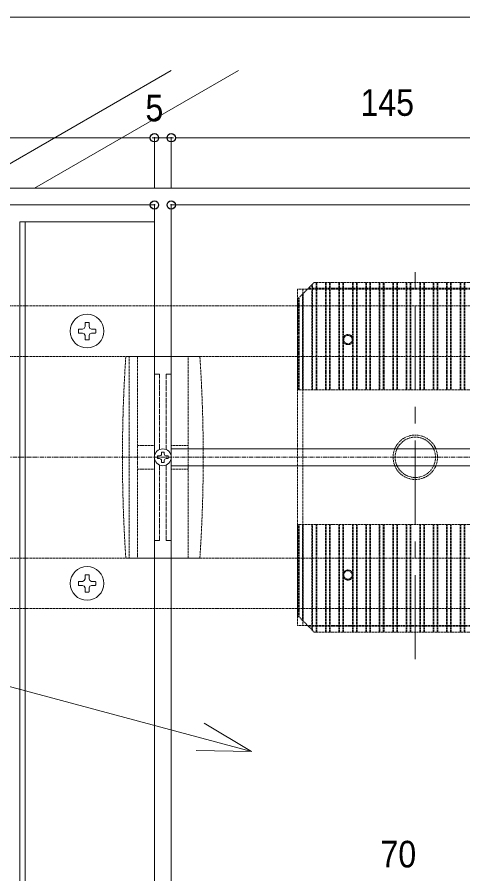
# Model space of a CAD drawing. Units: millimetres, scale not verified. Extents: x -4750 to 4750, y -3000 to 3000.
# Drawn here: x -2009 to -1876.6, y 1177.8 to 1432.5 of the extents above; entities that cross this region are included whole.
import ezdxf
from ezdxf.enums import TextEntityAlignment as Align

# ---------------------------------------------------------------- set-up
doc = ezdxf.new("R2010")
doc.units = ezdxf.units.MM
doc.header["$LTSCALE"] = 5
doc.header["$PDMODE"] = 32
doc.header["$PDSIZE"] = 2.5
for name, pattern in [('CHAIN1', [8, 5, -1, 1, -1]), ('DASHED1', [1.8, 1.2, -0.6]), ('LONG_DASHED1', [7, 6, -1])]:
    doc.linetypes.add(name, pattern=pattern)
for name, color, linetype, lineweight in [('0-0_デッキ', 7, 'Continuous', 9), ('0-1_束', 7, 'Continuous', 9), ('0-2_根太', 7, 'Continuous', 9), ('0-3_一般', 7, 'Continuous', 9), ('0-4_0', 7, 'Continuous', 9), ('0-5_図枠', 7, 'Continuous', 9), ('0-6_文字', 7, 'Continuous', 9), ('0-7_寸法', 7, 'Continuous', 9), ('0-8_ビス', 7, 'Continuous', 9), ('0-A_WQCS', 7, 'Continuous', 9)]:
    doc.layers.add(name, color=color, linetype=linetype, lineweight=lineweight)
doc.layers.add('0-9_Defpoints', color=7, linetype='Continuous')
doc.styles.add('Osaka', font='')
doc.styles.get('Osaka').set_extended_font_data('Osaka')

# ---------------------------------------------------------------- blocks, each defined once
blk = doc.blocks.new('_DOT')
at = {"layer": '0-4_0'}
for p, q in [((-10, 0), (-20, 0)), ((-5, 0), (5, 0))]:
    blk.add_line(p, q, dxfattribs=at)
blk = doc.blocks.new('グループ-236-1')
at = {"layer": '0-2_根太', "linetype": 'DASHED1'}
for p, q in [((-13647.2, 8386.8), (-3005.1, 8386.8)), ((-13647.2, 8086.8), (-3005.1, 8086.8)), ((-13647.2, 6886.8), (-3005.1, 6886.8)), ((-13647.2, 6586.8), (-3005.1, 6586.8))]:
    blk.add_line(p, q, dxfattribs=at)
at = {"layer": '0-2_根太', "linetype": 'CHAIN1'}
blk.add_line((-19524.5, 7486.8), (-2524.5, 7486.8), dxfattribs=at)
blk = doc.blocks.new('グループ-25-1')
at = {"layer": '0-A_WQCS'}
blk.add_line((8, -19.6), (8, -31.2), dxfattribs=at)
for points in [[(-19.6, -8), (-31.2, -8), (-31.2, 8), (-19.6, 8)], [(-8, 19.6), (-8, 31.3), (8, 31.3), (8, 19.6)], [(19.6, 8), (31.3, 8), (31.3, -8), (19.6, -8)], [(8, -31.2), (-8, -31.2), (-8, -19.6)]]:
    blk.add_lwpolyline(points, dxfattribs=at)
blk.add_circle((0, 0), 50, dxfattribs=at)
for centre, start, end in [((-19.6, 19.6), 270, 0), ((19.6, 19.6), 180, 270), ((-19.6, -19.6), 0, 90), ((19.6, -19.6), 90, 180)]:
    blk.add_arc(centre, 11.6, start, end, dxfattribs=at)
blk = doc.blocks.new('グループ-26-1')
at = {"layer": '0-A_WQCS'}
blk.add_blockref('グループ-25-1', (0, 0), dxfattribs=at)
blk = doc.blocks.new('グループ-27-1')
at = {"layer": '0-A_WQCS', "linetype": 'DASHED1'}
for p, q in [((220, 600), (-220, 600)), ((-200, 596.7), (-200, -596.7)), ((-149.8, 600), (-149.8, -600)), ((149.8, -600), (149.8, 600)), ((-49.8, 70), (-149.8, 70)), ((49.8, 70), (149.8, 70)), ((-49.8, -70), (-149.8, -70)), ((49.8, -70), (149.8, -70)), ((220, -600), (-220, -600))]:
    blk.add_line(p, q, dxfattribs=at)
at = {"layer": '0-A_WQCS', "linetype": 'LONG_DASHED1'}
for p, q in [((-49.8, 600), (-49.8, 14.9)), ((49.8, 14.9), (49.8, 600)), ((-49.8, 494.2), (-20, 494.2)), ((-20, 48), (-20, 494.2)), ((20, 494.2), (20, 48)), ((20, 494.2), (49.8, 494.2)), ((-49.8, -14.9), (-49.8, -600)), ((-20, -494.2), (-20, -48)), ((20, -48), (20, -494.2)), ((49.8, -600), (49.8, -14.9)), ((-20, -494.2), (-49.8, -494.2)), ((49.8, -494.2), (20, -494.2))]:
    blk.add_line(p, q, dxfattribs=at)
at = {"layer": '0-A_WQCS'}
for p, q in [((-49.8, 600), (50.2, 600)), ((50.2, -600), (-49.8, -600))]:
    blk.add_line(p, q, dxfattribs=at)
at = {"layer": '0-A_WQCS', "linetype": 'DASHED1'}
for centre, start, end in [((8770, 0), 176.1817, 183.8183), ((-8770, 0), 0, 3.8183), ((-8770, 0), 356.1817, 0)]:
    blk.add_arc(centre, 9010, start, end, dxfattribs=at)
at = {"layer": '0-A_WQCS'}
blk.add_blockref('グループ-26-1', (0, 0), dxfattribs=at)
blk = doc.blocks.new('グループ-28-1')
at = {"layer": '0-A_WQCS'}
blk.add_blockref('グループ-27-1', (0, 0), dxfattribs=at)
blk = doc.blocks.new('WQCS2016平')
at = {"layer": '0-A_WQCS'}
blk.add_blockref('グループ-28-1', (0, 0), dxfattribs=at)
blk = doc.blocks.new('グループ-237-1')
at = {"layer": '0-1_束', "linetype": 'DASHED1'}
for p, q in [((-9115, 7086.8), (-7715, 7086.8)), ((-9115, 6546.8), (-9115, 7086.8)), ((-9109, 7086.8), (-9109, 6540.8)), ((-9105, 7086.8), (-9105, 6536.8)), ((-9085, 6516.8), (-9085, 7086.8)), ((-9081, 6512.8), (-9081, 7086.8)), ((-9029, 6460.8), (-9029, 7086.8)), ((-9025, 7086.8), (-9025, 6456.8)), ((-9005, 6446.8), (-9005, 7086.8)), ((-9001, 6446.8), (-9001, 7086.8)), ((-8949, 6446.8), (-8949, 7086.8)), ((-8945, 6446.8), (-8945, 7086.8)), ((-8925, 6446.8), (-8925, 7086.8)), ((-8921, 6446.8), (-8921, 7086.8)), ((-8869, 6446.8), (-8869, 7086.8)), ((-8865, 6446.8), (-8865, 7086.8)), ((-8845, 6446.8), (-8845, 7086.8)), ((-8841, 6446.8), (-8841, 7086.8)), ((-8789, 6446.8), (-8789, 7086.8)), ((-8785, 6446.8), (-8785, 7086.8)), ((-8765, 6446.8), (-8765, 7086.8)), ((-8761, 6446.8), (-8761, 7086.8)), ((-8709, 6446.8), (-8709, 7086.8)), ((-8705, 6446.8), (-8705, 7086.8)), ((-8685, 6446.8), (-8685, 7086.8)), ((-8681, 6446.8), (-8681, 7086.8)), ((-8629, 6446.8), (-8629, 7086.8)), ((-8625, 7086.8), (-8625, 6446.8)), ((-8605, 6446.8), (-8605, 7086.8)), ((-8601, 6446.8), (-8601, 7086.8)), ((-8549, 6446.8), (-8549, 7086.8)), ((-8545, 6446.8), (-8545, 7086.8)), ((-8525, 6446.8), (-8525, 7086.8)), ((-8521, 6446.8), (-8521, 7086.8)), ((-8469, 6446.8), (-8469, 7086.8)), ((-8465, 6446.8), (-8465, 7086.8)), ((-8445, 6446.8), (-8445, 7086.8)), ((-8441, 6446.8), (-8441, 7086.8)), ((-8389, 6446.8), (-8389, 7086.8)), ((-8385, 6446.8), (-8385, 7086.8)), ((-8365, 6446.8), (-8365, 7086.8)), ((-8361, 6446.8), (-8361, 7086.8)), ((-8309, 6446.8), (-8309, 7086.8)), ((-8305, 6446.8), (-8305, 7086.8)), ((-8285, 6446.8), (-8285, 7086.8)), ((-8281, 6446.8), (-8281, 7086.8)), ((-8229, 6446.8), (-8229, 7086.8)), ((-8225, 6446.8), (-8225, 7086.8)), ((-8205, 6446.8), (-8205, 7086.8)), ((-8201, 6446.8), (-8201, 7086.8)), ((-8149, 6446.8), (-8149, 7086.8)), ((-8145, 6446.8), (-8145, 7086.8)), ((-8125, 6446.8), (-8125, 7086.8)), ((-8121, 6446.8), (-8121, 7086.8)), ((-8069, 6446.8), (-8069, 7086.8)), ((-8065, 6446.8), (-8065, 7086.8)), ((-8045, 6446.8), (-8045, 7086.8)), ((-8041, 6446.8), (-8041, 7086.8)), ((-7989, 6446.8), (-7989, 7086.8)), ((-7985, 6446.8), (-7985, 7086.8)), ((-7965, 6446.8), (-7965, 7086.8)), ((-7961, 6446.8), (-7961, 7086.8)), ((-7909, 6446.8), (-7909, 7086.8)), ((-7905, 6446.8), (-7905, 7086.8)), ((-7885, 6446.8), (-7885, 7086.8)), ((-7881, 6446.8), (-7881, 7086.8)), ((-7829, 6446.8), (-7829, 7086.8)), ((-7825, 6446.8), (-7825, 7086.8)), ((-7809, 6452.8), (-7809, 7086.8)), ((-7805, 7086.8), (-7805, 6456.8)), ((-7801, 7086.8), (-7801, 6460.8)), ((-7749, 7086.8), (-7749, 6512.8)), ((-7745, 7086.8), (-7745, 6516.8)), ((-7741, 7086.8), (-7741, 6520.8)), ((-7729, 7086.8), (-7729, 6532.8)), ((-7725, 7086.8), (-7725, 6536.8)), ((-7721, 7086.8), (-7721, 6540.8)), ((-7715, 7086.8), (-7715, 6546.8)), ((-9015, 6446.8), (-9115, 6546.8)), ((-7715, 6546.8), (-7815, 6446.8)), ((-9050, 6481.8), (-7779.9, 6481.8)), ((-7815, 6446.8), (-9015, 6446.8))]:
    blk.add_line(p, q, dxfattribs=at)
for centre in [(-8815, 6786.8), (-8015, 6786.8)]:
    blk.add_circle(centre, 25, dxfattribs=at)
blk = doc.blocks.new('グループ-238-1')
at = {"layer": '0-1_束', "linetype": 'DASHED1'}
for p, q in [((-9015, 8526.8), (-9115, 8426.8)), ((-9029, 8512.8), (-9029, 7886.8)), ((-9025, 7886.8), (-9025, 8516.8)), ((-7815, 8526.8), (-9015, 8526.8)), ((-9005, 8526.8), (-9005, 7886.8)), ((-9001, 8526.8), (-9001, 7886.8)), ((-8949, 8526.8), (-8949, 7886.8)), ((-8945, 8526.8), (-8945, 7886.8)), ((-8925, 8526.8), (-8925, 7886.8)), ((-8921, 8526.8), (-8921, 7886.8)), ((-8869, 8526.8), (-8869, 7886.8)), ((-8865, 8526.8), (-8865, 7886.8)), ((-8845, 8526.8), (-8845, 7886.8)), ((-8841, 8526.8), (-8841, 7886.8)), ((-8789, 8526.8), (-8789, 7886.8)), ((-8785, 8526.8), (-8785, 7886.8)), ((-8765, 8526.8), (-8765, 7886.8)), ((-8761, 8526.8), (-8761, 7886.8)), ((-8709, 8526.8), (-8709, 7886.8)), ((-8705, 8526.8), (-8705, 7886.8)), ((-8685, 8526.8), (-8685, 7886.8)), ((-8681, 8526.8), (-8681, 7886.8)), ((-8629, 8526.8), (-8629, 7886.8)), ((-8625, 7886.8), (-8625, 8526.8)), ((-8605, 8526.8), (-8605, 7886.8)), ((-8601, 8526.8), (-8601, 7886.8)), ((-8549, 8526.8), (-8549, 7886.8)), ((-8545, 8526.8), (-8545, 7886.8)), ((-8525, 8526.8), (-8525, 7886.8)), ((-8521, 8526.8), (-8521, 7886.8)), ((-8469, 8526.8), (-8469, 7886.8)), ((-8465, 8526.8), (-8465, 7886.8)), ((-8445, 8526.8), (-8445, 7886.8)), ((-8441, 8526.8), (-8441, 7886.8)), ((-8389, 8526.8), (-8389, 7886.8)), ((-8385, 8526.8), (-8385, 7886.8)), ((-8365, 8526.8), (-8365, 7886.8)), ((-8361, 8526.8), (-8361, 7886.8)), ((-8309, 8526.8), (-8309, 7886.8)), ((-8305, 8526.8), (-8305, 7886.8)), ((-8285, 8526.8), (-8285, 7886.8)), ((-8281, 8526.8), (-8281, 7886.8)), ((-8229, 8526.8), (-8229, 7886.8)), ((-8225, 8526.8), (-8225, 7886.8)), ((-8205, 8526.8), (-8205, 7886.8)), ((-8201, 8526.8), (-8201, 7886.8)), ((-8149, 8526.8), (-8149, 7886.8)), ((-8145, 8526.8), (-8145, 7886.8)), ((-8125, 8526.8), (-8125, 7886.8)), ((-8121, 8526.8), (-8121, 7886.8)), ((-8069, 8526.8), (-8069, 7886.8)), ((-8065, 8526.8), (-8065, 7886.8)), ((-8045, 8526.8), (-8045, 7886.8)), ((-8041, 8526.8), (-8041, 7886.8)), ((-7989, 8526.8), (-7989, 7886.8)), ((-7985, 8526.8), (-7985, 7886.8)), ((-7965, 8526.8), (-7965, 7886.8)), ((-7961, 8526.8), (-7961, 7886.8)), ((-7909, 8526.8), (-7909, 7886.8)), ((-7905, 8526.8), (-7905, 7886.8)), ((-7885, 8526.8), (-7885, 7886.8)), ((-7881, 8526.8), (-7881, 7886.8)), ((-7829, 8526.8), (-7829, 7886.8)), ((-7825, 8526.8), (-7825, 7886.8)), ((-7715, 8426.8), (-7815, 8526.8)), ((-7809, 8520.8), (-7809, 7886.8)), ((-7805, 7886.8), (-7805, 8516.8)), ((-7801, 7886.8), (-7801, 8512.8)), ((-9085, 8456.8), (-9085, 7886.8)), ((-9081, 8460.8), (-9081, 7886.8)), ((-9050, 8491.7), (-7779.9, 8491.7)), ((-7749, 7886.8), (-7749, 8460.8)), ((-7745, 7886.8), (-7745, 8456.8)), ((-9115, 8426.8), (-9115, 7886.8)), ((-9109, 7886.8), (-9109, 8432.8)), ((-9105, 7886.8), (-9105, 8436.8)), ((-7741, 7886.8), (-7741, 8452.8)), ((-7729, 7886.8), (-7729, 8440.8)), ((-7725, 7886.8), (-7725, 8436.8)), ((-7721, 7886.8), (-7721, 8432.8)), ((-7715, 7886.8), (-7715, 8426.8)), ((-9115, 7886.8), (-7715, 7886.8))]:
    blk.add_line(p, q, dxfattribs=at)
for centre in [(-8815, 8186.8), (-8015, 8186.8)]:
    blk.add_circle(centre, 25, dxfattribs=at)
blk = doc.blocks.new('グループ-239-1')
at = {"layer": '0-1_束', "linetype": 'DASHED1'}
for p, q in [((-9083, 8486.8), (-9083, 6486.8)), ((-7775, 8486.8), (-9055, 8486.8)), ((-7747, 8486.8), (-7747, 6486.8))]:
    blk.add_line(p, q, dxfattribs=at)
blk.add_lwpolyline([(-7775, 8486.8), (-7715, 8486.8), (-7715, 6486.8), (-7775, 6486.8), (-9055, 6486.8), (-9115, 6486.8), (-9115, 8486.8), (-9055, 8486.8)], dxfattribs=at)
for centre, radius in [((-8815, 8186.8), 30), ((-8015, 8186.8), 30), ((-8415, 7486.8), 132), ((-8415, 7486.8), 132), ((-8415, 7486.8), 120), ((-8815, 6786.8), 30), ((-8015, 6786.8), 30)]:
    blk.add_circle(centre, radius, dxfattribs=at)
at = {"layer": '0-1_束'}
for name in ['グループ-238-1', 'グループ-237-1']:
    blk.add_blockref(name, (0, 0), dxfattribs=at)
blk = doc.blocks.new('グループ-247-1')
at = {"layer": '0-8_ビス', "color": 134}
for p, q in [((-10377, 6763.6), (-10376.6, 6787.4)), ((-10391.8, 6724.8), (-10415.7, 6725.2)), ((-10391.8, 6748.7), (-10381.7, 6753.4)), ((-10391.8, 6724.8), (-10381.7, 6720.1)), ((-10377, 6763.6), (-10381.7, 6753.4)), ((-10353.1, 6763.6), (-10348.4, 6753.4)), ((-10338.3, 6748.7), (-10348.4, 6753.4)), ((-10338.3, 6724.8), (-10348.4, 6720.1)), ((-10338.3, 6748.7), (-10314.4, 6748.3)), ((-10377, 6710), (-10381.7, 6720.1)), ((-10353.1, 6710), (-10353.5, 6686.2)), ((-10353.1, 6710), (-10348.4, 6720.1))]:
    blk.add_line(p, q, dxfattribs=at)
for points in [[(-10353.1, 6763.6), (-10353.5, 6787.4), (-10354.3, 6787.6), (-10355, 6787.7), (-10355.8, 6787.9), (-10356.6, 6788), (-10357.3, 6788.1), (-10358.1, 6788.2), (-10358.9, 6788.3), (-10359.7, 6788.4), (-10360.4, 6788.5), (-10361.2, 6788.6), (-10362, 6788.6), (-10362.7, 6788.7), (-10363.5, 6788.7), (-10364.3, 6788.7), (-10365.1, 6788.7), (-10365.8, 6788.7), (-10366.6, 6788.7), (-10367.4, 6788.7), (-10368.1, 6788.6), (-10368.9, 6788.6), (-10369.7, 6788.5), (-10370.5, 6788.4), (-10371.2, 6788.3), (-10372, 6788.2), (-10372.8, 6788.1), (-10373.5, 6788), (-10374.3, 6787.9), (-10375.1, 6787.7), (-10375.9, 6787.6), (-10376.6, 6787.4)], [(-10391.8, 6748.7), (-10415.7, 6748.3), (-10415.8, 6747.6), (-10416, 6746.8), (-10416.2, 6746), (-10416.3, 6745.3), (-10416.4, 6744.5), (-10416.5, 6743.7), (-10416.6, 6742.9), (-10416.7, 6742.2), (-10416.8, 6741.4), (-10416.9, 6740.6), (-10416.9, 6739.9), (-10416.9, 6739.1), (-10417, 6738.3), (-10417, 6737.5), (-10417, 6736.8), (-10417, 6736), (-10417, 6735.2), (-10416.9, 6734.5), (-10416.9, 6733.7), (-10416.9, 6732.9), (-10416.8, 6732.1), (-10416.7, 6731.4), (-10416.6, 6730.6), (-10416.5, 6729.8), (-10416.4, 6729.1), (-10416.3, 6728.3), (-10416.2, 6727.5), (-10416, 6726.7), (-10415.8, 6726), (-10415.7, 6725.2)], [(-10338.3, 6724.8), (-10314.4, 6725.2), (-10314.3, 6726), (-10314.1, 6726.7), (-10314, 6727.5), (-10313.8, 6728.3), (-10313.7, 6729.1), (-10313.6, 6729.8), (-10313.5, 6730.6), (-10313.4, 6731.4), (-10313.3, 6732.1), (-10313.3, 6732.9), (-10313.2, 6733.7), (-10313.2, 6734.5), (-10313.1, 6735.2), (-10313.1, 6736), (-10313.1, 6736.8), (-10313.1, 6737.5), (-10313.1, 6738.3), (-10313.2, 6739.1), (-10313.2, 6739.9), (-10313.3, 6740.6), (-10313.3, 6741.4), (-10313.4, 6742.2), (-10313.5, 6742.9), (-10313.6, 6743.7), (-10313.7, 6744.5), (-10313.8, 6745.3), (-10314, 6746), (-10314.1, 6746.8), (-10314.3, 6747.6), (-10314.4, 6748.3)], [(-10377, 6710), (-10376.6, 6686.2), (-10375.9, 6686), (-10375.1, 6685.8), (-10374.3, 6685.7), (-10373.5, 6685.5), (-10372.8, 6685.4), (-10372, 6685.3), (-10371.2, 6685.2), (-10370.5, 6685.1), (-10369.7, 6685), (-10368.9, 6685), (-10368.1, 6684.9), (-10367.4, 6684.9), (-10366.6, 6684.9), (-10365.8, 6684.8), (-10365.1, 6684.8), (-10364.3, 6684.8), (-10363.5, 6684.9), (-10362.7, 6684.9), (-10362, 6684.9), (-10361.2, 6685), (-10360.4, 6685), (-10359.7, 6685.1), (-10358.9, 6685.2), (-10358.1, 6685.3), (-10357.3, 6685.4), (-10356.6, 6685.5), (-10355.8, 6685.7), (-10355, 6685.8), (-10354.3, 6686), (-10353.5, 6686.2)]]:
    blk.add_lwpolyline(points, dxfattribs=at)
blk.add_circle((-10365.1, 6736.8), 100, dxfattribs=at)
blk = doc.blocks.new('グループ-248-1')
at = {"layer": '0-8_ビス', "color": 134}
for p, q in [((-10391.8, 8248.7), (-10381.7, 8253.4)), ((-10377, 8263.6), (-10381.7, 8253.4)), ((-10353.1, 8263.6), (-10353.5, 8287.4)), ((-10353.1, 8263.6), (-10348.4, 8253.4)), ((-10338.3, 8248.7), (-10348.4, 8253.4)), ((-10391.8, 8248.7), (-10415.7, 8248.3)), ((-10391.8, 8224.8), (-10381.7, 8220.1)), ((-10377, 8210), (-10381.7, 8220.1)), ((-10377, 8210), (-10376.6, 8186.2)), ((-10353.1, 8210), (-10348.4, 8220.1)), ((-10338.3, 8224.8), (-10348.4, 8220.1)), ((-10338.3, 8224.8), (-10314.4, 8225.2))]:
    blk.add_line(p, q, dxfattribs=at)
for points in [[(-10377, 8263.6), (-10376.6, 8287.4), (-10375.9, 8287.6), (-10375.1, 8287.7), (-10374.3, 8287.9), (-10373.5, 8288), (-10372.8, 8288.1), (-10372, 8288.2), (-10371.2, 8288.3), (-10370.5, 8288.4), (-10369.7, 8288.5), (-10368.9, 8288.6), (-10368.1, 8288.6), (-10367.4, 8288.7), (-10366.6, 8288.7), (-10365.8, 8288.7), (-10365.1, 8288.7), (-10364.3, 8288.7), (-10363.5, 8288.7), (-10362.7, 8288.7), (-10362, 8288.6), (-10361.2, 8288.6), (-10360.4, 8288.5), (-10359.7, 8288.4), (-10358.9, 8288.3), (-10358.1, 8288.2), (-10357.3, 8288.1), (-10356.6, 8288), (-10355.8, 8287.9), (-10355, 8287.7), (-10354.3, 8287.6), (-10353.5, 8287.4)], [(-10391.8, 8224.8), (-10415.7, 8225.2), (-10415.8, 8226), (-10416, 8226.7), (-10416.2, 8227.5), (-10416.3, 8228.3), (-10416.4, 8229.1), (-10416.5, 8229.8), (-10416.6, 8230.6), (-10416.7, 8231.4), (-10416.8, 8232.1), (-10416.9, 8232.9), (-10416.9, 8233.7), (-10416.9, 8234.5), (-10417, 8235.2), (-10417, 8236), (-10417, 8236.8), (-10417, 8237.5), (-10417, 8238.3), (-10416.9, 8239.1), (-10416.9, 8239.9), (-10416.9, 8240.6), (-10416.8, 8241.4), (-10416.7, 8242.2), (-10416.6, 8242.9), (-10416.5, 8243.7), (-10416.4, 8244.5), (-10416.3, 8245.3), (-10416.2, 8246), (-10416, 8246.8), (-10415.8, 8247.6), (-10415.7, 8248.3)], [(-10353.1, 8210), (-10353.5, 8186.2), (-10354.3, 8186), (-10355, 8185.8), (-10355.8, 8185.7), (-10356.6, 8185.5), (-10357.3, 8185.4), (-10358.1, 8185.3), (-10358.9, 8185.2), (-10359.7, 8185.1), (-10360.4, 8185), (-10361.2, 8185), (-10362, 8184.9), (-10362.7, 8184.9), (-10363.5, 8184.9), (-10364.3, 8184.8), (-10365.1, 8184.8), (-10365.8, 8184.8), (-10366.6, 8184.9), (-10367.4, 8184.9), (-10368.1, 8184.9), (-10368.9, 8185), (-10369.7, 8185), (-10370.5, 8185.1), (-10371.2, 8185.2), (-10372, 8185.3), (-10372.8, 8185.4), (-10373.5, 8185.5), (-10374.3, 8185.7), (-10375.1, 8185.8), (-10375.9, 8186), (-10376.6, 8186.2)], [(-10338.3, 8248.7), (-10314.4, 8248.3), (-10314.3, 8247.6), (-10314.1, 8246.8), (-10314, 8246), (-10313.8, 8245.3), (-10313.7, 8244.5), (-10313.6, 8243.7), (-10313.5, 8242.9), (-10313.4, 8242.2), (-10313.3, 8241.4), (-10313.3, 8240.6), (-10313.2, 8239.9), (-10313.2, 8239.1), (-10313.1, 8238.3), (-10313.1, 8237.5), (-10313.1, 8236.8), (-10313.1, 8236), (-10313.1, 8235.2), (-10313.2, 8234.5), (-10313.2, 8233.7), (-10313.3, 8232.9), (-10313.3, 8232.1), (-10313.4, 8231.4), (-10313.5, 8230.6), (-10313.6, 8229.8), (-10313.7, 8229.1), (-10313.8, 8228.3), (-10314, 8227.5), (-10314.1, 8226.7), (-10314.3, 8226), (-10314.4, 8225.2)]]:
    blk.add_lwpolyline(points, dxfattribs=at)
blk.add_circle((-10365.1, 8236.8), 100, dxfattribs=at)

msp = doc.modelspace()

# ---------------------------------------------------------------- linework, layer by layer
at = {"layer": '0-0_デッキ'}
for p, q in [((-2113.248, 1376.655), (-1968.248, 1376.655)), ((-1968.248, 811.655), (-1968.248, 1376.655)), ((-1963.248, 894.155), (-1963.248, 1376.655)), ((-1963.248, 1376.655), (-1818.248, 1376.655)), ((-1963.248, 1304.155), (-1818.248, 1304.155)), ((-1818.248, 1299.155), (-1963.248, 1299.155))]:
    msp.add_line(p, q, dxfattribs=at)
at = {"layer": '0-0_デッキ', "color": 134}
for points in [[(-2008.253, 1371.655), (-1968.253, 1371.655), (-1968.253, 821.655), (-2008.253, 821.655)], [(-2008.253, 1371.655), (-2006.653, 1371.655), (-2006.653, 821.655), (-2008.253, 821.655)]]:
    msp.add_lwpolyline(points, close=True, dxfattribs=at)
at = {"layer": '0-3_一般', "color": 134}
for p, q in [((-1963.234, 1416.655), (-2023.856, 1381.655)), ((-1943.234, 1416.655), (-2003.856, 1381.655))]:
    msp.add_line(p, q, dxfattribs=at)
at = {"layer": '0-3_一般'}
msp.add_line((-1620.253, 1381.655), (-2150.253, 1381.655), dxfattribs=at)
at = {"layer": '0-3_一般', "linetype": 'CHAIN1'}
msp.add_line((-1890.748, 1241.655), (-1890.748, 1361.655), dxfattribs=at)
msp.add_line((-1890.748, 1241.655), (-1890.748, 1361.655), dxfattribs=at)
msp.add_line((-1890.748, 1241.655), (-1890.748, 1361.655), dxfattribs=at)
at = {"layer": '0-5_図枠'}
msp.add_lwpolyline([(-2500, 1432.499), (-500, 1432.499), (-500, 132.499), (-2500, 132.499)], close=True, dxfattribs=at)
at = {"layer": '0-6_文字'}
msp.add_line((-2023.253, 1236.688), (-1939.397, 1214.155), dxfattribs=at)
msp.add_lwpolyline([(-1953.485, 1222.619), (-1939.397, 1214.155), (-1955.83, 1214.442)], dxfattribs=at)
at = {"layer": '0-7_寸法'}
for p, q in [((-2110.745, 1396.655), (-1970.752, 1396.655)), ((-1970.752, 1396.655), (-1973.256, 1396.655)), ((-1970.752, 1396.655), (-1973.256, 1396.655)), ((-1970.752, 1396.655), (-1973.256, 1396.655)), ((-1968.248, 1381.655), (-1968.248, 1396.655)), ((-1968.248, 1381.655), (-1968.248, 1396.655)), ((-1968.248, 1396.655), (-1963.248, 1396.655)), ((-1968.248, 1381.655), (-1968.248, 1396.655)), ((-1968.248, 1396.655), (-1963.248, 1396.655)), ((-1968.248, 1381.655), (-1968.248, 1396.655)), ((-1968.248, 1396.655), (-1963.248, 1396.655)), ((-1963.248, 1381.655), (-1963.248, 1396.655)), ((-1963.248, 1381.655), (-1963.248, 1396.655)), ((-1963.248, 1381.655), (-1963.248, 1396.655)), ((-1963.248, 1381.655), (-1963.248, 1396.655)), ((-1960.745, 1396.655), (-1820.752, 1396.655)), ((-1960.745, 1396.655), (-1958.241, 1396.655)), ((-1960.745, 1396.655), (-1958.241, 1396.655)), ((-1960.745, 1396.655), (-1958.241, 1396.655))]:
    msp.add_line(p, q, dxfattribs=at)
at = {"layer": '0-9_Defpoints'}
for p in [(-1968.248, 1396.655), (-1963.248, 1396.655), (-1968.248, 1376.655), (-1963.248, 1376.655)]:
    msp.add_point(p, dxfattribs=at)

# ---------------------------------------------------------------- block references
at = {"layer": '0-1_束', "xscale": 0.05, "yscale": 0.05}
msp.add_blockref('グループ-239-1', (-1470, 927.316), dxfattribs=at)
at = {"layer": '0-2_根太', "xscale": 0.05, "yscale": 0.05}
msp.add_blockref('グループ-236-1', (-1470, 927.316), dxfattribs=at)
at = {"layer": '0-7_寸法', "xscale": 0.1251862, "yscale": 0.1251862}
msp.add_blockref('_DOT', (-1968.248, 1396.655), dxfattribs=at)
msp.add_blockref('_DOT', (-1968.248, 1396.655), dxfattribs=at)
msp.add_blockref('_DOT', (-1968.248, 1396.655), dxfattribs=at)
msp.add_blockref('_DOT', (-1968.248, 1396.655), dxfattribs=at)
at = {"layer": '0-7_寸法', "xscale": 0.1251862, "yscale": 0.1251862, "rotation": 180}
msp.add_blockref('_DOT', (-1963.248, 1396.655), dxfattribs=at)
msp.add_blockref('_DOT', (-1963.248, 1396.655), dxfattribs=at)
msp.add_blockref('_DOT', (-1963.248, 1396.655), dxfattribs=at)
msp.add_blockref('_DOT', (-1963.248, 1396.655), dxfattribs=at)
at = {"layer": '0-8_ビス', "xscale": 0.05, "yscale": 0.05}
for name in ['グループ-248-1', 'グループ-247-1']:
    msp.add_blockref(name, (-1470, 927.316), dxfattribs=at)
at = {"layer": '0-A_WQCS', "xscale": 0.05, "yscale": 0.05}
msp.add_blockref('WQCS2016平', (-1965.748, 1301.655), dxfattribs=at)

# ---------------------------------------------------------------- texts
at = {"layer": '0-7_寸法', "style": 'Osaka', "width": 0.9}
for s, p in [('145', (-1907.037, 1400.781)), ('5', (-1970.919, 1399.155)), ('5', (-1970.919, 1399.155)), ('5', (-1970.919, 1399.155)), ('70', (-1901.09, 1177.349))]:
    msp.add_text(s, height=7.918, dxfattribs=at).set_placement(p, align=Align.BOTTOM_LEFT)

doc.saveas('drawing.dxf')
